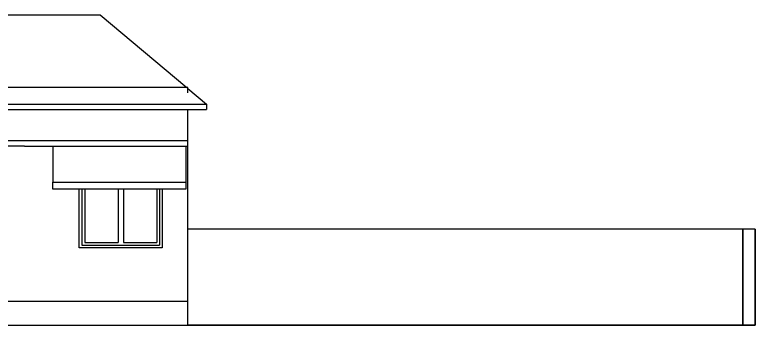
# Model space of a CAD drawing. Header units: metres. Extents: x 156 to 570, y -251 to -150.
# Drawn here: x 431.2 to 569.6, y -250 to -191.9 of the extents above; entities that cross this region are included whole.
import ezdxf

# ---------------------------------------------------------------- set-up
doc = ezdxf.new("R2010")
doc.units = ezdxf.units.M

msp = doc.modelspace()

# ---------------------------------------------------------------- linework, layer by layer
for p, q in [((410.91, -191.88), (447.15, -191.88)), ((447.15, -191.88), (463.38, -205.5)), ((463.59, -205.5), (347.37, -205.5)), ((463.59, -206.47), (463.59, -205.5)), ((463.59, -205.68), (467.06, -208.59)), ((429.24, -208.59), (467.06, -208.59)), ((467.06, -208.59), (467.06, -209.59)), ((467.06, -208.59), (467.06, -208.59)), ((467.06, -208.59), (467.06, -208.59)), ((467.06, -208.59), (467.06, -208.59)), ((429.97, -209.59), (467.06, -209.59)), ((463.59, -215.5), (463.59, -209.59)), ((467.06, -209.59), (467.06, -209.59)), ((467.06, -209.59), (467.06, -209.59)), ((463.59, -215.5), (396.53, -215.5)), ((463.59, -216.5), (463.59, -215.5)), ((463.59, -215.5), (463.59, -215.5)), ((433, -216.5), (396.53, -216.5)), ((433, -216.5), (463.59, -216.5)), ((438.32, -216.68), (438.32, -223.23)), ((463.17, -216.68), (463.17, -223.23)), ((463.59, -216.5), (463.59, -216.5)), ((463.59, -245.5), (463.59, -216.5)), ((438.32, -224.53), (438.32, -223.23)), ((438.32, -223.23), (463.17, -223.23)), ((463.17, -223.23), (463.17, -224.53)), ((463.17, -224.53), (438.32, -224.53)), ((443.27, -235.5), (443.27, -224.53)), ((443.77, -224.53), (443.77, -235)), ((444.27, -224.53), (444.27, -234.5)), ((450.52, -224.53), (450.52, -234.5)), ((451.52, -224.53), (451.52, -234.5)), ((457.77, -224.53), (457.77, -234.5)), ((458.27, -224.53), (458.27, -235)), ((458.77, -224.53), (458.77, -235.5)), ((567.31, -232), (463.59, -232)), ((569.64, -232), (567.31, -232)), ((567.31, -250), (567.31, -232)), ((569.64, -232), (569.64, -250)), ((443.77, -235), (458.27, -235)), ((444.27, -234.5), (450.52, -234.5)), ((451.52, -234.5), (457.77, -234.5)), ((458.77, -235.5), (443.27, -235.5)), ((347.37, -245.5), (433, -245.5)), ((433, -245.5), (463.59, -245.5)), ((463.59, -250), (463.59, -245.5)), ((319.19, -250), (568.76, -250)), ((396.67, -250), (463.59, -250)), ((567.31, -250), (463.59, -250)), ((569.64, -250), (567.31, -250))]:
    msp.add_line(p, q)
msp.add_lwpolyline([(567.31, -232), (567.31, -232.93), (567.31, -250), (567.43, -250), (569.64, -250), (569.64, -232.92), (569.64, -232), (567.43, -232)], close=True)

doc.saveas('drawing.dxf')
